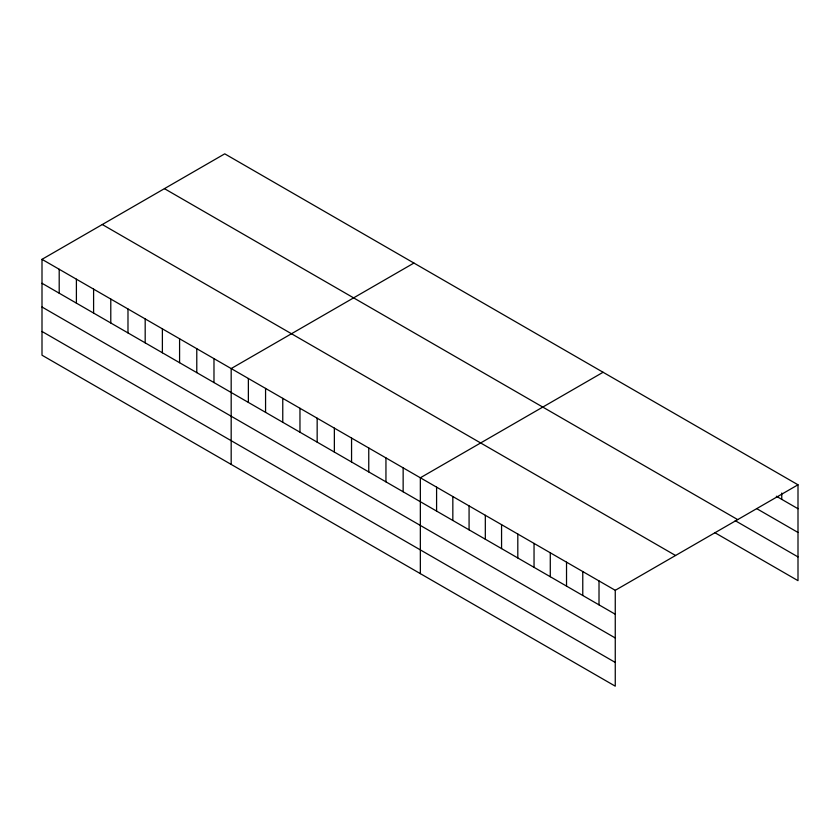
<?xml version="1.0" encoding="UTF-8"?>
<svg xmlns="http://www.w3.org/2000/svg" width="840" height="840" viewBox="0 0 840 840"><rect width="100%" height="100%" fill="white"/><g stroke="black" fill="none" stroke-linecap="round" stroke-linejoin="round"><path stroke-width="1.26" d="M42 259.34L615.258 590.31L615.258 686.165L42 355.205L42 259.34L224.742 153.835L798 484.796L798 580.661L714.62 532.529M413.921 263.057L231.178 368.56L231.178 464.415M603.089 372.267L420.346 477.781L420.346 573.636M615.258 590.31L798 484.796M776.339 496.23L798 508.736M756.851 508.715L798 532.466M164.441 188.654L737.699 519.614M735.2 520.663L798 556.92M102.302 224.522L675.56 555.492M42 283.269L615.258 614.24M42 307.01L615.258 637.97M42 331.464L615.258 662.434M781.756 493.059L781.756 499.349M599.014 580.923L599.014 604.863M582.771 571.547L582.771 595.486M566.528 562.17L566.528 586.11M550.284 552.794L550.284 576.723M534.041 543.417L534.041 567.347M517.808 534.041L517.808 557.97M501.564 524.664L501.564 548.594M485.32 515.288L485.32 539.217M469.077 505.911L469.077 529.841M452.834 496.534L452.834 520.464M436.59 487.158L436.59 511.088M403.147 467.849L403.147 491.778M385.949 457.916L385.949 481.856M368.76 447.993L368.76 471.923M351.561 438.06L351.561 461.99M334.362 428.127L334.362 452.067M317.163 418.205L317.163 442.134M299.964 408.272L299.964 432.201M282.765 398.349L282.765 422.279M265.566 388.416L265.566 412.346M248.367 378.483L248.367 402.423M213.98 358.628L213.98 382.557M196.781 348.695L196.781 372.635M179.582 338.772L179.582 362.702M162.383 328.839L162.383 352.779M145.184 318.917L145.184 342.846M127.985 308.983L127.985 332.913M110.786 299.05L110.786 322.991M93.597 289.128L93.597 313.058M76.398 279.195L76.398 303.125M59.199 269.272L59.199 293.202"/></g></svg>
